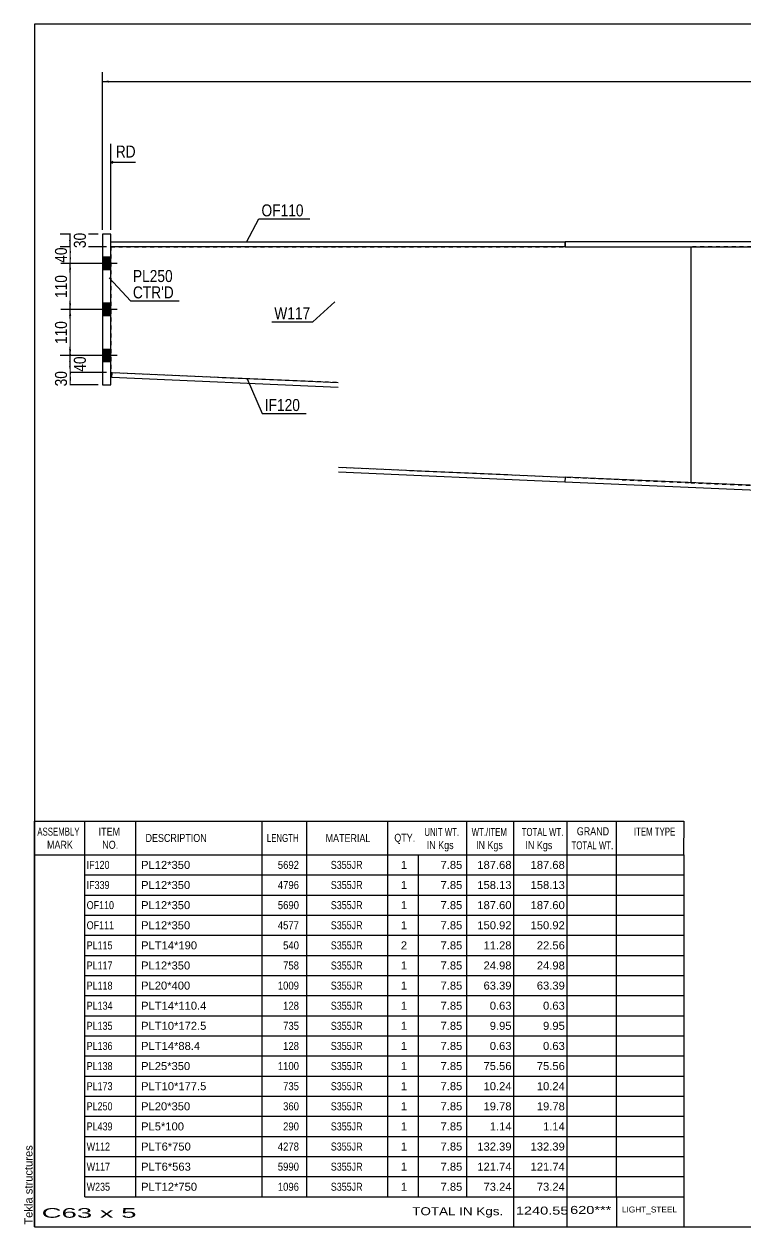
# Model space of a CAD drawing. Header units: millimetres. Extents: x -320 to 92, y -164 to 123.
# Drawn here: x -320.2 to -147.9, y -164.1 to 123 of the extents above; entities that cross this region are included whole.
import ezdxf

# ---------------------------------------------------------------- set-up
doc = ezdxf.new("R2010")
doc.units = ezdxf.units.MM
doc.linetypes.add('DXK_LINE_DOT1', pattern=[1.8814, 0.9407, -0.9407])
doc.styles.add('Arial', font='ARIAL.TTF', dxfattribs={"height": 0.2})
doc.styles.add('Arial Narrow', font='ARIALN.TTF', dxfattribs={"height": 0.2})

# ---------------------------------------------------------------- blocks, each defined once
blk = doc.blocks.new('Unknown-628699720-1210')
at = {"color": 5, "linetype": 'Continuous'}
for p, q in [((92.32, 122.96), (-317.68, 122.96)), ((-317.68, 122.96), (-317.68, -164.04)), ((92.32, -164.04), (92.32, 122.96)), ((-317.68, -164.04), (92.32, -164.04))]:
    blk.add_line(p, q, dxfattribs=at)
at = {"color": 174, "linetype": 'Continuous', "style": 'Arial'}
blk.add_text('Tekla structures', height=1.9102, rotation=90, dxfattribs=at).set_placement((-318.18, -163.54))
blk = doc.blocks.new('Part-628699720-1653 - 1231')
at = {"color": 2, "linetype": 'Continuous'}
blk.add_line((-161.1, 69.83), (-161.1, 13.52), dxfattribs=at)
at = {"color": 7, "linetype": 'DXK_LINE_DOT1'}
for p, q in [((-107.1, 69.83), (-161.1, 69.83)), ((-50.89, 69.83), (-107, 69.83)), ((-50.89, -5.17), (-50.89, 69.83)), ((-161.1, 13.52), (-107.1, 11.15)), ((-107, -2.8), (-52.97, -5.17)), ((-52.97, -5.17), (-50.89, -5.17))]:
    blk.add_line(p, q, dxfattribs=at)
blk = doc.blocks.new('Part-628699720-1256 - 1231')
at = {"color": 2, "linetype": 'Continuous'}
for p, q in [((-299.5, 69.83), (-299.5, 71.03)), ((-299.5, 71.03), (-245.25, 71.03)), ((-245.25, 69.83), (-299.5, 69.83)), ((-245.15, 71.03), (-191.1, 71.03)), ((-191.1, 69.83), (-245.15, 69.83)), ((-191.1, 71.03), (-191.1, 69.83))]:
    blk.add_line(p, q, dxfattribs=at)
blk = doc.blocks.new('Bolt-628699720-1257 - 1231')
at = {"linetype": 'Continuous'}
for points in [[(-301.5, 67.33), (-301.5, 64.33), (-299.5, 64.33), (-299.5, 67.33)], [(-301.5, 67.33), (-301.5, 64.33), (-299.5, 64.33), (-299.5, 67.33)], [(-301.5, 56.33), (-301.5, 53.33), (-299.5, 53.33), (-299.5, 56.33)], [(-301.5, 56.33), (-301.5, 53.33), (-299.5, 53.33), (-299.5, 56.33)], [(-301.5, 45.33), (-301.5, 42.33), (-299.5, 42.33), (-299.5, 45.33)], [(-301.5, 45.33), (-301.5, 42.33), (-299.5, 42.33), (-299.5, 45.33)]]:
    blk.add_hatch(color=3, dxfattribs=at).paths.add_polyline_path(points)
at = {"color": 3, "linetype": 'Continuous'}
for p, q in [((-299.5, 67.33), (-301.5, 67.33)), ((-299.5, 67.33), (-301.5, 67.33)), ((-298, 65.83), (-301.5, 65.83)), ((-298, 65.83), (-301.5, 65.83)), ((-299.5, 64.33), (-301.5, 64.33)), ((-299.5, 64.33), (-301.5, 64.33)), ((-299.5, 56.33), (-301.5, 56.33)), ((-299.5, 56.33), (-301.5, 56.33)), ((-298, 54.83), (-301.5, 54.83)), ((-298, 54.83), (-301.5, 54.83)), ((-299.5, 53.33), (-301.5, 53.33)), ((-299.5, 53.33), (-301.5, 53.33)), ((-299.5, 45.33), (-301.5, 45.33)), ((-299.5, 45.33), (-301.5, 45.33)), ((-298, 43.83), (-301.5, 43.83)), ((-298, 43.83), (-301.5, 43.83)), ((-299.5, 42.33), (-301.5, 42.33)), ((-299.5, 42.33), (-301.5, 42.33))]:
    blk.add_line(p, q, dxfattribs=at)
blk = doc.blocks.new('Part-628699720-1310 - 1231')
at = {"color": 2, "linetype": 'Continuous'}
for p, q in [((-299.5, 72.83), (-301.5, 72.83)), ((-301.5, 72.83), (-301.5, 36.83)), ((-299.5, 36.83), (-299.5, 72.83)), ((-301.5, 36.83), (-299.5, 36.83))]:
    blk.add_line(p, q, dxfattribs=at)
blk = doc.blocks.new('Part-628699720-1363 - 1231')
at = {"color": 2, "linetype": 'Continuous'}
for p, q in [((-299.25, 38.62), (-299.2, 39.81)), ((-245.25, 36.24), (-299.25, 38.62)), ((-299.2, 39.81), (-245.25, 37.45)), ((-245.15, 17.21), (-191.1, 14.84)), ((-191.15, 13.64), (-245.15, 16.01)), ((-191.1, 14.84), (-191.15, 13.64))]:
    blk.add_line(p, q, dxfattribs=at)
blk = doc.blocks.new('Part-628699720-1385 - 1231')
at = {"color": 2, "linetype": 'Continuous'}
for p, q in [((-191.1, 14.84), (-191.15, 13.64)), ((-107.1, 11.15), (-191.1, 14.84)), ((-107.1, 9.95), (-191.15, 13.64)), ((-52.97, -5.17), (-107, -2.8)), ((-53, -6.37), (-107, -4)), ((-52.97, -5.17), (-29.57, -5.17)), ((-29.57, -6.37), (-53, -6.37))]:
    blk.add_line(p, q, dxfattribs=at)
at = {"color": 7, "linetype": 'DXK_LINE_DOT1'}
blk.add_line((-29.57, -5.17), (-29.57, -6.37), dxfattribs=at)
blk = doc.blocks.new('Part-628699720-1401 - 1231')
at = {"color": 7, "linetype": 'DXK_LINE_DOT1'}
for p, q in [((-299.5, 69.83), (-245.25, 69.83)), ((-299.5, 69.83), (-299.5, 39.83)), ((-245.15, 69.83), (-161.1, 69.83)), ((-299.2, 39.81), (-245.25, 37.45)), ((-245.15, 17.21), (-161.1, 13.52))]:
    blk.add_line(p, q, dxfattribs=at)
at = {"color": 2, "linetype": 'Continuous'}
for p, q in [((-161.1, 69.83), (-161.1, 13.52)), ((-299.5, 39.83), (-299.2, 39.81))]:
    blk.add_line(p, q, dxfattribs=at)
blk = doc.blocks.new('Part-628699720-1457 - 1231')
at = {"color": 2, "linetype": 'Continuous'}
for p, q in [((-107.1, 71.03), (-191.1, 71.03)), ((-191.1, 69.83), (-191.1, 71.03)), ((-191.1, 69.83), (-107.1, 69.83)), ((-50.99, 71.03), (-107, 71.03)), ((-107, 69.83), (-50.99, 69.83)), ((-50.99, 69.83), (-50.99, 71.03))]:
    blk.add_line(p, q, dxfattribs=at)
blk = doc.blocks.new('StraightDimension-628699720-1758 - 1231')
at = {"linetype": 'Continuous'}
for points in [[(-309.45, 68.33), (-309.2, 69.83), (-308.95, 68.33)], [(-308.95, 67.33), (-309.2, 65.83), (-309.45, 67.33)]]:
    blk.add_hatch(color=7, dxfattribs=at).paths.add_polyline_path(points)
at = {"color": 7, "linetype": 'Continuous'}
for p, q in [((-300.5, 69.83), (-311.45, 69.83)), ((-309.2, 65.83), (-309.2, 69.83)), ((-300.5, 65.83), (-311.45, 65.83))]:
    blk.add_line(p, q, dxfattribs=at)
at = {"color": 0}
blk.add_wipeout([(-309.35, 70.26), (-313.55, 70.26), (-313.55, 65.4), (-309.35, 65.4)], dxfattribs=at)
at = {"color": 3, "style": 'Arial Narrow'}
blk.add_text('40', height=2.863, rotation=90.0002, dxfattribs=at).set_placement((-309.95, 66))
blk = doc.blocks.new('StraightDimension-628699720-1811 - 1231')
at = {"linetype": 'Continuous'}
for points in [[(-309.45, 42.33), (-309.2, 43.83), (-308.95, 42.33)], [(-308.95, 41.33), (-309.2, 39.83), (-309.45, 41.33)]]:
    blk.add_hatch(color=7, dxfattribs=at).paths.add_polyline_path(points)
at = {"color": 7, "linetype": 'Continuous'}
for p, q in [((-300.5, 43.83), (-311.6, 43.83)), ((-309.2, 39.83), (-309.2, 43.83)), ((-300.5, 39.83), (-311.6, 39.83))]:
    blk.add_line(p, q, dxfattribs=at)
at = {"color": 0}
blk.add_wipeout([(-304.85, 44.26), (-309.05, 44.26), (-309.05, 39.4), (-304.85, 39.4)], dxfattribs=at)
at = {"color": 3, "style": 'Arial Narrow'}
blk.add_text('40', height=2.863, rotation=90.0002, dxfattribs=at).set_placement((-305.45, 40))
blk = doc.blocks.new('StraightDimension-628699720-1748 - 1231')
at = {"linetype": 'Continuous'}
for points in [[(-309.45, 71.33), (-309.2, 72.83), (-308.95, 71.33)], [(-308.95, 71.33), (-309.2, 69.83), (-309.45, 71.33)]]:
    blk.add_hatch(color=7, dxfattribs=at).paths.add_polyline_path(points)
at = {"color": 7, "linetype": 'Continuous'}
for p, q in [((-302.5, 72.83), (-311.6, 72.83)), ((-309.2, 69.83), (-309.2, 72.83)), ((-300.5, 69.83), (-311.6, 69.83))]:
    blk.add_line(p, q, dxfattribs=at)
at = {"color": 0}
blk.add_wipeout([(-304.85, 73.76), (-309.05, 73.76), (-309.05, 68.9), (-304.85, 68.9)], dxfattribs=at)
at = {"color": 3, "style": 'Arial Narrow'}
blk.add_text('30', height=2.863, rotation=90.0002, dxfattribs=at).set_placement((-305.45, 69.5))
blk = doc.blocks.new('StraightDimension-628699720-1832 - 1231')
at = {"linetype": 'Continuous'}
for points in [[(-309.45, 38.33), (-309.2, 39.83), (-308.95, 38.33)], [(-308.95, 38.33), (-309.2, 36.83), (-309.45, 38.33)]]:
    blk.add_hatch(color=7, dxfattribs=at).paths.add_polyline_path(points)
at = {"color": 7, "linetype": 'Continuous'}
for p, q in [((-300.5, 39.83), (-311.45, 39.83)), ((-309.2, 36.83), (-309.2, 39.83)), ((-302.5, 36.83), (-311.45, 36.83))]:
    blk.add_line(p, q, dxfattribs=at)
at = {"color": 0}
blk.add_wipeout([(-309.35, 40.76), (-313.55, 40.76), (-313.55, 35.9), (-309.35, 35.9)], dxfattribs=at)
at = {"color": 3, "style": 'Arial Narrow'}
blk.add_text('30', height=2.863, rotation=90.0002, dxfattribs=at).set_placement((-309.95, 36.5))
blk = doc.blocks.new('StraightDimension-628699720-1794 - 1231')
at = {"linetype": 'Continuous'}
for points in [[(-309.45, 53.33), (-309.2, 54.83), (-308.95, 53.33)], [(-308.95, 45.33), (-309.2, 43.83), (-309.45, 45.33)]]:
    blk.add_hatch(color=7, dxfattribs=at).paths.add_polyline_path(points)
at = {"color": 7, "linetype": 'Continuous'}
for p, q in [((-300.5, 54.83), (-311.45, 54.83)), ((-309.2, 43.83), (-309.2, 54.83)), ((-300.5, 43.83), (-311.45, 43.83))]:
    blk.add_line(p, q, dxfattribs=at)
at = {"color": 0}
blk.add_wipeout([(-309.35, 52.67), (-313.55, 52.67), (-313.55, 45.99), (-309.35, 45.99)], dxfattribs=at)
at = {"color": 3, "style": 'Arial Narrow'}
blk.add_text('110', height=2.863, rotation=90.0002, dxfattribs=at).set_placement((-309.95, 46.59))
blk = doc.blocks.new('StraightDimension-628699720-1775 - 1231')
at = {"linetype": 'Continuous'}
for points in [[(-309.45, 64.33), (-309.2, 65.83), (-308.95, 64.33)], [(-308.95, 56.33), (-309.2, 54.83), (-309.45, 56.33)]]:
    blk.add_hatch(color=7, dxfattribs=at).paths.add_polyline_path(points)
at = {"color": 7, "linetype": 'Continuous'}
for p, q in [((-300.5, 65.83), (-311.45, 65.83)), ((-309.2, 54.83), (-309.2, 65.83)), ((-300.5, 54.83), (-311.45, 54.83))]:
    blk.add_line(p, q, dxfattribs=at)
at = {"color": 0}
blk.add_wipeout([(-309.35, 63.67), (-313.55, 63.67), (-313.55, 56.99), (-309.35, 56.99)], dxfattribs=at)
at = {"color": 3, "style": 'Arial Narrow'}
blk.add_text('110', height=2.863, rotation=90.0002, dxfattribs=at).set_placement((-309.95, 57.59))
blk = doc.blocks.new('StraightDimension-628699720-1885 - 1231')
at = {"linetype": 'Continuous'}
blk.add_hatch(color=7, dxfattribs=at).paths.add_polyline_path([(-52.49, 89.41), (-50.99, 89.16), (-52.49, 88.91)])
at = {"color": 7, "linetype": 'Continuous'}
for p, q in [((-50.99, 73.33), (-50.99, 93.66)), ((-62.88, 89.16), (-50.99, 89.16))]:
    blk.add_line(p, q, dxfattribs=at)
at = {"color": 0, "linetype": 'Continuous'}
blk.add_wipeout([(-292.97, 90.51), (-292.97, 94.71), (-298.91, 94.71), (-298.91, 90.51)], dxfattribs=at)
at = {"color": 7, "linetype": 'Continuous'}
for p, q in [((-299.5, 73.83), (-299.5, 94.41)), ((-299, 90.16), (-299.5, 89.91)), ((-299, 89.66), (-299.5, 89.91)), ((-293.57, 89.91), (-299.5, 89.91))]:
    blk.add_line(p, q, dxfattribs=at)
at = {"color": 3, "linetype": 'Continuous', "style": 'Arial Narrow'}
blk.add_text('RD', height=2.863, dxfattribs=at).set_placement((-298.31, 91.11))
at = {"color": 0}
blk.add_wipeout([(-51.76, 90.06), (-51.76, 94.26), (-62.11, 94.26), (-62.11, 90.06)], dxfattribs=at)
at = {"color": 3, "style": 'Arial Narrow'}
blk.add_text('10267', height=2.863, dxfattribs=at).set_placement((-61.51, 90.66))
blk = doc.blocks.new('StraightDimension-628699720-1894 - 1231')
at = {"linetype": 'Continuous'}
for points in [[(-300, 108.99), (-301.5, 109.24), (-300, 109.49)], [(85, 109.49), (86.5, 109.24), (85, 108.99)]]:
    blk.add_hatch(color=7, dxfattribs=at).paths.add_polyline_path(points)
at = {"color": 7, "linetype": 'Continuous'}
for p, q in [((-301.5, 73.83), (-301.5, 111.49)), ((-301.5, 109.24), (86.5, 109.24)), ((86.5, 13.49), (86.5, 111.49))]:
    blk.add_line(p, q, dxfattribs=at)
at = {"color": 0}
blk.add_wipeout([(-102.33, 109.39), (-102.33, 113.59), (-112.67, 113.59), (-112.67, 109.39)], dxfattribs=at)
at = {"color": 3, "style": 'Arial Narrow'}
blk.add_text('11662', height=2.863, dxfattribs=at).set_placement((-112.07, 109.99))
blk = doc.blocks.new('CBS_BOM-628699720-2434')
at = {"color": 7, "linetype": 'Continuous'}
for p, q in [((-317.72, -75.27), (-317.72, -67.27)), ((-317.71, -67.27), (-162.79, -67.28)), ((-305.72, -75.27), (-305.72, -67.27)), ((-293.53, -75.27), (-293.53, -67.27)), ((-263.36, -75.27), (-263.36, -67.27)), ((-252.68, -75.27), (-252.68, -67.27)), ((-233.36, -75.27), (-233.36, -67.27)), ((-214.56, -75.27), (-214.56, -67.27)), ((-203.35, -75.27), (-203.35, -67.27)), ((-190.57, -75.27), (-190.57, -67.27)), ((-178.82, -75.27), (-178.82, -67.27)), ((-162.79, -67.28), (-162.8, -75.26)), ((-317.72, -75.27), (-162.79, -75.27)), ((-317.72, -80.07), (-317.72, -75.27)), ((-305.72, -80.07), (-305.72, -75.27)), ((-293.53, -80.07), (-293.53, -75.27)), ((-263.36, -80.07), (-263.36, -75.27)), ((-252.68, -80.07), (-252.68, -75.27)), ((-233.36, -80.07), (-233.36, -75.27)), ((-226.1, -80.07), (-226.1, -75.27)), ((-214.56, -80.07), (-214.56, -75.27)), ((-203.35, -80.07), (-203.35, -75.27)), ((-190.57, -80.07), (-190.57, -75.27)), ((-178.8, -80.07), (-178.8, -75.27)), ((-162.79, -75.28), (-162.79, -80.07)), ((-317.72, -84.87), (-317.72, -80.07)), ((-305.72, -80.07), (-162.79, -80.07)), ((-305.72, -84.87), (-305.72, -80.07)), ((-293.53, -84.87), (-293.53, -80.07)), ((-263.36, -84.87), (-263.36, -80.07)), ((-252.68, -84.87), (-252.68, -80.07)), ((-233.36, -84.87), (-233.36, -80.07)), ((-226.1, -84.87), (-226.1, -80.07)), ((-214.56, -84.87), (-214.56, -80.07)), ((-203.35, -84.87), (-203.35, -80.07)), ((-190.57, -84.87), (-190.57, -80.07)), ((-178.8, -84.87), (-178.8, -80.07)), ((-162.79, -80.08), (-162.79, -84.87)), ((-317.72, -89.67), (-317.72, -84.87)), ((-305.72, -84.87), (-162.79, -84.87)), ((-305.72, -89.67), (-305.72, -84.87)), ((-293.53, -89.67), (-293.53, -84.87)), ((-263.36, -89.67), (-263.36, -84.87)), ((-252.68, -89.67), (-252.68, -84.87)), ((-233.36, -89.67), (-233.36, -84.87)), ((-226.1, -89.67), (-226.1, -84.87)), ((-214.56, -89.67), (-214.56, -84.87)), ((-203.35, -89.67), (-203.35, -84.87)), ((-190.57, -89.67), (-190.57, -84.87)), ((-178.8, -89.67), (-178.8, -84.87)), ((-162.79, -84.88), (-162.79, -89.67)), ((-317.72, -94.47), (-317.72, -89.67)), ((-305.72, -89.67), (-162.79, -89.67)), ((-305.72, -94.47), (-305.72, -89.67)), ((-293.53, -94.47), (-293.53, -89.67)), ((-263.36, -94.47), (-263.36, -89.67)), ((-252.68, -94.47), (-252.68, -89.67)), ((-233.36, -94.47), (-233.36, -89.67)), ((-226.1, -94.47), (-226.1, -89.67)), ((-214.56, -94.47), (-214.56, -89.67)), ((-203.35, -94.47), (-203.35, -89.67)), ((-190.57, -94.47), (-190.57, -89.67)), ((-178.8, -94.47), (-178.8, -89.67)), ((-162.79, -89.68), (-162.79, -94.47)), ((-317.72, -99.27), (-317.72, -94.47)), ((-305.72, -94.47), (-162.79, -94.47)), ((-305.72, -99.27), (-305.72, -94.47)), ((-293.53, -99.27), (-293.53, -94.47)), ((-263.36, -99.27), (-263.36, -94.47)), ((-252.68, -99.27), (-252.68, -94.47)), ((-233.36, -99.27), (-233.36, -94.47)), ((-226.1, -99.27), (-226.1, -94.47)), ((-214.56, -99.27), (-214.56, -94.47)), ((-203.35, -99.27), (-203.35, -94.47)), ((-190.57, -99.27), (-190.57, -94.47)), ((-178.8, -99.27), (-178.8, -94.47)), ((-162.79, -94.48), (-162.79, -99.27)), ((-317.72, -104.07), (-317.72, -99.27)), ((-305.72, -99.27), (-162.79, -99.27)), ((-305.72, -104.07), (-305.72, -99.27)), ((-293.53, -104.07), (-293.53, -99.27)), ((-263.36, -104.07), (-263.36, -99.27)), ((-252.68, -104.07), (-252.68, -99.27)), ((-233.36, -104.07), (-233.36, -99.27)), ((-226.1, -104.07), (-226.1, -99.27)), ((-214.56, -104.07), (-214.56, -99.27)), ((-203.35, -104.07), (-203.35, -99.27)), ((-190.57, -104.07), (-190.57, -99.27)), ((-178.8, -104.07), (-178.8, -99.27)), ((-162.79, -99.28), (-162.79, -104.07)), ((-317.72, -108.87), (-317.72, -104.07)), ((-305.72, -104.07), (-162.79, -104.07)), ((-305.72, -108.87), (-305.72, -104.07)), ((-293.53, -108.87), (-293.53, -104.07)), ((-263.36, -108.87), (-263.36, -104.07)), ((-252.68, -108.87), (-252.68, -104.07)), ((-233.36, -108.87), (-233.36, -104.07)), ((-226.1, -108.87), (-226.1, -104.07)), ((-214.56, -108.87), (-214.56, -104.07)), ((-203.35, -108.87), (-203.35, -104.07)), ((-190.57, -108.87), (-190.57, -104.07)), ((-178.8, -108.87), (-178.8, -104.07)), ((-162.79, -104.08), (-162.79, -108.87)), ((-317.72, -113.67), (-317.72, -108.87)), ((-305.72, -108.87), (-162.79, -108.87)), ((-305.72, -113.67), (-305.72, -108.87)), ((-293.53, -113.67), (-293.53, -108.87)), ((-263.36, -113.67), (-263.36, -108.87)), ((-252.68, -113.67), (-252.68, -108.87)), ((-233.36, -113.67), (-233.36, -108.87)), ((-226.1, -113.67), (-226.1, -108.87)), ((-214.56, -113.67), (-214.56, -108.87)), ((-203.35, -113.67), (-203.35, -108.87)), ((-190.57, -113.67), (-190.57, -108.87)), ((-178.8, -113.67), (-178.8, -108.87)), ((-162.79, -108.88), (-162.79, -113.67)), ((-317.72, -118.47), (-317.72, -113.67)), ((-305.72, -113.67), (-162.79, -113.67)), ((-305.72, -118.47), (-305.72, -113.67)), ((-293.53, -118.47), (-293.53, -113.67)), ((-263.36, -118.47), (-263.36, -113.67)), ((-252.68, -118.47), (-252.68, -113.67)), ((-233.36, -118.47), (-233.36, -113.67)), ((-226.1, -118.47), (-226.1, -113.67)), ((-214.56, -118.47), (-214.56, -113.67)), ((-203.35, -118.47), (-203.35, -113.67)), ((-190.57, -118.47), (-190.57, -113.67)), ((-178.8, -118.47), (-178.8, -113.67)), ((-162.79, -113.68), (-162.79, -118.47)), ((-317.72, -123.27), (-317.72, -118.47)), ((-305.72, -118.47), (-162.79, -118.47)), ((-305.72, -123.27), (-305.72, -118.47)), ((-293.53, -123.27), (-293.53, -118.47)), ((-263.36, -123.27), (-263.36, -118.47)), ((-252.68, -123.27), (-252.68, -118.47)), ((-233.36, -123.27), (-233.36, -118.47)), ((-226.1, -123.27), (-226.1, -118.47)), ((-214.56, -123.27), (-214.56, -118.47)), ((-203.35, -123.27), (-203.35, -118.47)), ((-190.57, -123.27), (-190.57, -118.47)), ((-178.8, -123.27), (-178.8, -118.47)), ((-162.79, -118.48), (-162.79, -123.27)), ((-317.72, -128.07), (-317.72, -123.27)), ((-305.72, -123.27), (-162.79, -123.27)), ((-305.72, -128.07), (-305.72, -123.27)), ((-293.53, -128.07), (-293.53, -123.27)), ((-263.36, -128.07), (-263.36, -123.27)), ((-252.68, -128.07), (-252.68, -123.27)), ((-233.36, -128.07), (-233.36, -123.27)), ((-226.1, -128.07), (-226.1, -123.27)), ((-214.56, -128.07), (-214.56, -123.27)), ((-203.35, -128.07), (-203.35, -123.27)), ((-190.57, -128.07), (-190.57, -123.27)), ((-178.8, -128.07), (-178.8, -123.27)), ((-162.79, -123.28), (-162.79, -128.07)), ((-317.72, -132.87), (-317.72, -128.07)), ((-305.72, -128.07), (-162.79, -128.07)), ((-305.72, -132.87), (-305.72, -128.07)), ((-293.53, -132.87), (-293.53, -128.07)), ((-263.36, -132.87), (-263.36, -128.07)), ((-252.68, -132.87), (-252.68, -128.07)), ((-233.36, -132.87), (-233.36, -128.07)), ((-226.1, -132.87), (-226.1, -128.07)), ((-214.56, -132.87), (-214.56, -128.07)), ((-203.35, -132.87), (-203.35, -128.07)), ((-190.57, -132.87), (-190.57, -128.07)), ((-178.8, -132.87), (-178.8, -128.07)), ((-162.79, -128.08), (-162.79, -132.87)), ((-317.72, -137.67), (-317.72, -132.87)), ((-305.72, -132.87), (-162.79, -132.87)), ((-305.72, -137.67), (-305.72, -132.87)), ((-293.53, -137.67), (-293.53, -132.87)), ((-263.36, -137.67), (-263.36, -132.87)), ((-252.68, -137.67), (-252.68, -132.87)), ((-233.36, -137.67), (-233.36, -132.87)), ((-226.1, -137.67), (-226.1, -132.87)), ((-214.56, -137.67), (-214.56, -132.87)), ((-203.35, -137.67), (-203.35, -132.87)), ((-190.57, -137.67), (-190.57, -132.87)), ((-178.8, -137.67), (-178.8, -132.87)), ((-162.79, -132.88), (-162.79, -137.67)), ((-317.72, -142.47), (-317.72, -137.67)), ((-305.72, -137.67), (-162.79, -137.67)), ((-305.72, -142.47), (-305.72, -137.67)), ((-293.53, -142.47), (-293.53, -137.67)), ((-263.36, -142.47), (-263.36, -137.67)), ((-252.68, -142.47), (-252.68, -137.67)), ((-233.36, -142.47), (-233.36, -137.67)), ((-226.1, -142.47), (-226.1, -137.67)), ((-214.56, -142.47), (-214.56, -137.67)), ((-203.35, -142.47), (-203.35, -137.67)), ((-190.57, -142.47), (-190.57, -137.67)), ((-178.8, -142.47), (-178.8, -137.67)), ((-162.79, -137.68), (-162.79, -142.47)), ((-317.72, -147.27), (-317.72, -142.47)), ((-305.72, -142.47), (-162.79, -142.47)), ((-305.72, -147.27), (-305.72, -142.47)), ((-293.53, -147.27), (-293.53, -142.47)), ((-263.36, -147.27), (-263.36, -142.47)), ((-252.68, -147.27), (-252.68, -142.47)), ((-233.36, -147.27), (-233.36, -142.47)), ((-226.1, -147.27), (-226.1, -142.47)), ((-214.56, -147.27), (-214.56, -142.47)), ((-203.35, -147.27), (-203.35, -142.47)), ((-190.57, -147.27), (-190.57, -142.47)), ((-178.8, -147.27), (-178.8, -142.47)), ((-162.79, -142.48), (-162.79, -147.27)), ((-317.72, -152.07), (-317.72, -147.27)), ((-305.72, -147.27), (-162.79, -147.27)), ((-305.72, -152.07), (-305.72, -147.27)), ((-293.53, -152.07), (-293.53, -147.27)), ((-263.36, -152.07), (-263.36, -147.27)), ((-252.68, -152.07), (-252.68, -147.27)), ((-233.36, -152.07), (-233.36, -147.27)), ((-226.1, -152.07), (-226.1, -147.27)), ((-214.56, -152.07), (-214.56, -147.27)), ((-203.35, -152.07), (-203.35, -147.27)), ((-190.57, -152.07), (-190.57, -147.27)), ((-178.8, -152.07), (-178.8, -147.27)), ((-162.79, -147.28), (-162.79, -152.07)), ((-317.72, -156.87), (-317.72, -152.07)), ((-305.72, -152.07), (-162.79, -152.07)), ((-305.72, -156.87), (-305.72, -152.07)), ((-293.53, -156.87), (-293.53, -152.07)), ((-263.36, -156.87), (-263.36, -152.07)), ((-252.68, -156.87), (-252.68, -152.07)), ((-233.36, -156.87), (-233.36, -152.07)), ((-226.1, -156.87), (-226.1, -152.07)), ((-214.56, -156.87), (-214.56, -152.07)), ((-203.35, -156.87), (-203.35, -152.07)), ((-190.57, -156.87), (-190.57, -152.07)), ((-178.8, -156.87), (-178.8, -152.07)), ((-162.79, -152.08), (-162.79, -156.87)), ((-317.72, -164.07), (-317.72, -156.89)), ((-305.72, -156.87), (-162.79, -156.87)), ((-203.35, -164.07), (-203.35, -156.89)), ((-190.57, -164.07), (-190.57, -156.89)), ((-178.76, -164.07), (-178.76, -156.89)), ((-162.79, -156.87), (-162.79, -164.07)), ((-317.72, -164.07), (-162.79, -164.07))]:
    blk.add_line(p, q, dxfattribs=at)
at = {"color": 3, "linetype": 'Continuous', "style": 'Arial'}
for s, height, width, p in [('ASSEMBLY', 1.91, 0.7, (-317.03, -70.7)), ('ITEM', 1.91, 0.8, (-302.39, -70.7)), ('UNIT WT.', 1.91, 0.7, (-224.67, -70.78)), ('WT./ITEM', 1.91, 0.7, (-213.38, -70.78)), ('TOTAL WT.', 1.91, 0.7, (-201.45, -70.78)), ('GRAND', 1.91, 0.8, (-188.29, -70.62)), ('ITEM TYPE', 1.91, 0.7, (-174.66, -70.69)), ('DESCRIPTION', 1.9102, 0.8, (-291.2, -72.21)), ('LENGTH', 1.91, 0.7, (-262.26, -72.21)), ('MATERIAL', 1.91, 0.8, (-248.23, -72.25)), ('QTY.', 1.91, 0.8, (-231.84, -72.17)), ('MARK', 1.91, 0.8, (-314.71, -73.84)), ('NO.', 1.91, 0.8, (-301.53, -73.84)), ('IN Kgs', 1.91, 0.8, (-224.1, -73.91)), ('IN Kgs', 1.91, 0.8, (-212.34, -73.91)), ('IN Kgs', 1.91, 0.8, (-200.55, -73.91)), ('TOTAL WT.', 1.91, 0.7, (-189.55, -73.96))]:
    blk.add_text(s, height=height, dxfattribs=dict(at, width=width)).set_placement(p)
at = {"color": 7, "linetype": 'Continuous', "style": 'Arial'}
for s, width, p in [('IF120', 0.8, (-305.26, -78.64)), ('5692', 0.85, (-259.64, -78.64)), ('S355JR', 0.8, (-247, -78.64)), ('IF339', 0.8, (-305.26, -83.44)), ('4796', 0.85, (-259.64, -83.44)), ('S355JR', 0.8, (-247, -83.44)), ('OF110', 0.8, (-305.26, -88.24)), ('5690', 0.85, (-259.64, -88.24)), ('S355JR', 0.8, (-247, -88.24)), ('OF111', 0.8, (-305.26, -93.04)), ('4577', 0.85, (-259.64, -93.04)), ('S355JR', 0.8, (-247, -93.04)), ('PL115', 0.8, (-305.26, -97.84)), ('540', 0.85, (-258.38, -97.84)), ('S355JR', 0.8, (-247, -97.84)), ('PL117', 0.8, (-305.26, -102.64)), ('758', 0.85, (-258.38, -102.64)), ('S355JR', 0.8, (-247, -102.64)), ('PL118', 0.8, (-305.26, -107.44)), ('1009', 0.85, (-259.64, -107.44)), ('S355JR', 0.8, (-247, -107.44)), ('PL134', 0.8, (-305.26, -112.24)), ('128', 0.85, (-258.38, -112.24)), ('S355JR', 0.8, (-247, -112.24)), ('PL135', 0.8, (-305.26, -117.04)), ('735', 0.85, (-258.38, -117.04)), ('S355JR', 0.8, (-247, -117.04)), ('PL136', 0.8, (-305.26, -121.84)), ('128', 0.85, (-258.38, -121.84)), ('S355JR', 0.8, (-247, -121.84)), ('PL138', 0.8, (-305.26, -126.64)), ('1100', 0.85, (-259.64, -126.64)), ('S355JR', 0.8, (-247, -126.64)), ('PL173', 0.8, (-305.26, -131.44)), ('735', 0.85, (-258.38, -131.44)), ('S355JR', 0.8, (-247, -131.44)), ('PL250', 0.8, (-305.26, -136.24)), ('360', 0.85, (-258.38, -136.24)), ('S355JR', 0.8, (-247, -136.24)), ('PL439', 0.8, (-305.26, -141.04)), ('290', 0.85, (-258.38, -141.04)), ('S355JR', 0.8, (-247, -141.04)), ('W112', 0.8, (-305.26, -145.84)), ('4278', 0.85, (-259.64, -145.84)), ('S355JR', 0.8, (-247, -145.84)), ('W117', 0.8, (-305.26, -150.64)), ('5990', 0.85, (-259.64, -150.64)), ('S355JR', 0.8, (-247, -150.64)), ('W235', 0.8, (-305.26, -155.44)), ('1096', 0.85, (-259.64, -155.44)), ('S355JR', 0.8, (-247, -155.44))]:
    blk.add_text(s, height=1.91, dxfattribs=dict(at, width=width)).set_placement(p)
for s, height, p in [('PL12*350', 1.91, (-292.27, -78.64)), ('1', 1.91, (-230.28, -78.64)), ('7.85', 1.91, (-220.81, -78.64)), ('187.68', 1.91, (-212.03, -78.64)), ('187.68', 1.91, (-199.32, -78.64)), ('PL12*350', 1.91, (-292.27, -83.44)), ('1', 1.91, (-230.28, -83.44)), ('7.85', 1.91, (-220.81, -83.44)), ('158.13', 1.91, (-212.03, -83.44)), ('158.13', 1.91, (-199.32, -83.44)), ('PL12*350', 1.91, (-292.27, -88.24)), ('1', 1.91, (-230.28, -88.24)), ('7.85', 1.91, (-220.81, -88.24)), ('187.60', 1.91, (-212.03, -88.24)), ('187.60', 1.91, (-199.32, -88.24)), ('PL12*350', 1.91, (-292.27, -93.04)), ('1', 1.91, (-230.28, -93.04)), ('7.85', 1.91, (-220.81, -93.04)), ('150.92', 1.91, (-212.03, -93.04)), ('150.92', 1.91, (-199.32, -93.04)), ('PLT14*190', 1.91, (-292.27, -97.84)), ('2', 1.91, (-230.28, -97.84)), ('7.85', 1.91, (-220.81, -97.84)), ('11.28', 1.91, (-210.55, -97.84)), ('22.56', 1.91, (-197.83, -97.84)), ('PL12*350', 1.91, (-292.27, -102.64)), ('1', 1.91, (-230.28, -102.64)), ('7.85', 1.91, (-220.81, -102.64)), ('24.98', 1.91, (-210.55, -102.64)), ('24.98', 1.91, (-197.83, -102.64)), ('PL20*400', 1.91, (-292.27, -107.44)), ('1', 1.91, (-230.28, -107.44)), ('7.85', 1.91, (-220.81, -107.44)), ('63.39', 1.91, (-210.55, -107.44)), ('63.39', 1.91, (-197.83, -107.44)), ('PLT14*110.4', 1.9102, (-292.27, -112.24)), ('1', 1.91, (-230.28, -112.24)), ('7.85', 1.91, (-220.81, -112.24)), ('0.63', 1.91, (-209.06, -112.24)), ('0.63', 1.91, (-196.35, -112.24)), ('PLT10*172.5', 1.9102, (-292.27, -117.04)), ('1', 1.91, (-230.28, -117.04)), ('7.85', 1.91, (-220.81, -117.04)), ('9.95', 1.91, (-209.06, -117.04)), ('9.95', 1.91, (-196.35, -117.04)), ('PLT14*88.4', 1.91, (-292.27, -121.84)), ('1', 1.91, (-230.28, -121.84)), ('7.85', 1.91, (-220.81, -121.84)), ('0.63', 1.91, (-209.06, -121.84)), ('0.63', 1.91, (-196.35, -121.84)), ('PL25*350', 1.91, (-292.27, -126.64)), ('1', 1.91, (-230.28, -126.64)), ('7.85', 1.91, (-220.81, -126.64)), ('75.56', 1.91, (-210.55, -126.64)), ('75.56', 1.91, (-197.83, -126.64)), ('PLT10*177.5', 1.9102, (-292.27, -131.44)), ('1', 1.91, (-230.28, -131.44)), ('7.85', 1.91, (-220.81, -131.44)), ('10.24', 1.91, (-210.55, -131.44)), ('10.24', 1.91, (-197.83, -131.44)), ('PL20*350', 1.91, (-292.27, -136.24)), ('1', 1.91, (-230.28, -136.24)), ('7.85', 1.91, (-220.81, -136.24)), ('19.78', 1.91, (-210.55, -136.24)), ('19.78', 1.91, (-197.83, -136.24)), ('PL5*100', 1.91, (-292.27, -141.04)), ('1', 1.91, (-230.28, -141.04)), ('7.85', 1.91, (-220.81, -141.04)), ('1.14', 1.91, (-209.06, -141.04)), ('1.14', 1.91, (-196.35, -141.04)), ('PLT6*750', 1.91, (-292.27, -145.84)), ('1', 1.91, (-230.28, -145.84)), ('7.85', 1.91, (-220.81, -145.84)), ('132.39', 1.91, (-212.03, -145.84)), ('132.39', 1.91, (-199.32, -145.84)), ('PLT6*563', 1.91, (-292.27, -150.64)), ('1', 1.91, (-230.28, -150.64)), ('7.85', 1.91, (-220.81, -150.64)), ('121.74', 1.91, (-212.03, -150.64)), ('121.74', 1.91, (-199.32, -150.64)), ('PLT12*750', 1.91, (-292.27, -155.44)), ('1', 1.91, (-230.28, -155.44)), ('7.85', 1.91, (-220.81, -155.44)), ('73.24', 1.91, (-210.55, -155.44)), ('73.24', 1.91, (-197.83, -155.44))]:
    blk.add_text(s, height=height, dxfattribs=at).set_placement(p)
at = {"color": 6, "linetype": 'Continuous', "style": 'Arial'}
for s, height, width, p in [('C63 x 5', 2.292, 2.05, (-315.99, -161.88)), ('TOTAL IN Kgs.', 1.9102, 1.2, (-227.56, -161.28)), ('1240.55', 1.91, 1.3, (-202.83, -161.13)), ('620***', 1.91, 1.3, (-189.89, -160.97))]:
    blk.add_text(s, height=height, dxfattribs=dict(at, width=width)).set_placement(p)
blk.add_text('LIGHT_STEEL', height=1.4135, dxfattribs=at).set_placement((-177.54, -160.62))
blk = doc.blocks.new('Mark-628699720-1251 - 1231')
at = {"color": 0}
blk.add_wipeout([(-253.49, 77.07), (-253.49, 80.07), (-263.54, 80.07), (-263.54, 77.07)], dxfattribs=at)
blk.add_wipeout([(-253.49, 77.07), (-253.49, 80.07), (-263.54, 80.07), (-263.54, 77.07)], dxfattribs=at)
at = {"color": 7, "linetype": 'Continuous'}
for p, q in [((-267.08, 70.92), (-264.14, 76.47)), ((-264.14, 76.47), (-251.99, 76.47))]:
    blk.add_line(p, q, dxfattribs=at)
at = {"color": 3, "style": 'Arial Narrow'}
blk.add_text('OF110', height=2.863, dxfattribs=at).set_placement((-263.54, 77.07))
blk = doc.blocks.new('Mark-628699720-1306 - 1231')
at = {"color": 0}
blk.add_wipeout([(-284.71, 61.4), (-284.71, 64.4), (-294.22, 64.4), (-294.22, 61.4)], dxfattribs=at)
blk.add_wipeout([(-284.71, 61.4), (-284.71, 64.4), (-294.22, 64.4), (-294.22, 61.4)], dxfattribs=at)
blk.add_wipeout([(-284.46, 57.5), (-284.46, 60.5), (-294.22, 60.5), (-294.22, 57.5)], dxfattribs=at)
blk.add_wipeout([(-284.46, 57.5), (-284.46, 60.5), (-294.22, 60.5), (-294.22, 57.5)], dxfattribs=at)
at = {"color": 7, "linetype": 'Continuous'}
for p, q in [((-299.87, 62.42), (-294.82, 56.9)), ((-294.82, 56.9), (-283.21, 56.9))]:
    blk.add_line(p, q, dxfattribs=at)
at = {"color": 3, "style": 'Arial Narrow'}
blk.add_text('PL250', height=2.863, dxfattribs=at).set_placement((-294.22, 61.4))
at = {"color": 1, "style": 'Arial Narrow'}
blk.add_text("CTR'D", height=2.863, dxfattribs=at).set_placement((-294.22, 57.5))
blk = doc.blocks.new('Mark-628699720-1359 - 1231')
at = {"color": 0}
blk.add_wipeout([(-254.35, 30.62), (-254.35, 33.62), (-262.75, 33.62), (-262.75, 30.62)], dxfattribs=at)
blk.add_wipeout([(-254.35, 30.62), (-254.35, 33.62), (-262.75, 33.62), (-262.75, 30.62)], dxfattribs=at)
at = {"color": 7, "linetype": 'Continuous'}
for p, q in [((-266.94, 38.3), (-263.35, 30.02)), ((-263.35, 30.02), (-252.85, 30.02))]:
    blk.add_line(p, q, dxfattribs=at)
at = {"color": 3, "style": 'Arial Narrow'}
blk.add_text('IF120', height=2.863, dxfattribs=at).set_placement((-262.75, 30.62))
blk = doc.blocks.new('Mark-628699720-1397 - 1231')
at = {"color": 0}
blk.add_wipeout([(-251.89, 52.53), (-251.89, 55.53), (-260.48, 55.53), (-260.48, 52.53)], dxfattribs=at)
blk.add_wipeout([(-251.89, 52.53), (-251.89, 55.53), (-260.48, 55.53), (-260.48, 52.53)], dxfattribs=at)
at = {"color": 7, "linetype": 'Continuous'}
for p in [(-246, 56.71), (-261.08, 51.93)]:
    blk.add_line(p, (-251.29, 51.93), dxfattribs=at)
at = {"color": 3, "style": 'Arial Narrow'}
blk.add_text('W117', height=2.863, dxfattribs=at).set_placement((-260.48, 52.53))

msp = doc.modelspace()

# ---------------------------------------------------------------- block references
for name in ['Unknown-628699720-1210', 'Part-628699720-1310 - 1231', 'Part-628699720-1256 - 1231', 'Part-628699720-1401 - 1231', 'Part-628699720-1457 - 1231', 'Part-628699720-1653 - 1231', 'Bolt-628699720-1257 - 1231', 'Part-628699720-1363 - 1231', 'Part-628699720-1385 - 1231', 'CBS_BOM-628699720-2434']:
    msp.add_blockref(name, (0, 0))

# ---------------------------------------------------------------- next in the draw order: block references
for name in ['StraightDimension-628699720-1758 - 1231', 'StraightDimension-628699720-1811 - 1231']:
    msp.add_blockref(name, (0, 0))

# ---------------------------------------------------------------- next in the draw order: block references
for name in ['StraightDimension-628699720-1748 - 1231', 'StraightDimension-628699720-1794 - 1231', 'StraightDimension-628699720-1832 - 1231']:
    msp.add_blockref(name, (0, 0))

# ---------------------------------------------------------------- next in the draw order: block references
for name in ['StraightDimension-628699720-1885 - 1231', 'StraightDimension-628699720-1775 - 1231']:
    msp.add_blockref(name, (0, 0))

# ---------------------------------------------------------------- next in the draw order: block references
msp.add_blockref('StraightDimension-628699720-1894 - 1231', (0, 0))

# ---------------------------------------------------------------- next in the draw order: block references
for name in ['Mark-628699720-1251 - 1231', 'Mark-628699720-1306 - 1231', 'Mark-628699720-1397 - 1231', 'Mark-628699720-1359 - 1231']:
    msp.add_blockref(name, (0, 0))

doc.saveas('drawing.dxf')
